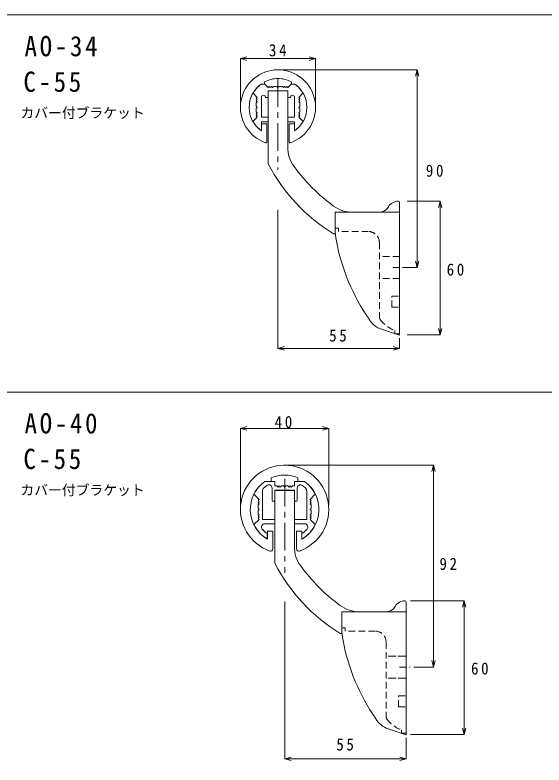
# Model space of a CAD drawing. Units: millimetres, scale not verified, with parts at other scales. Extents: x -3793 to 2769, y -1367 to 1367.
# Drawn here: x 203 to 1161, y 9 to 1367 of the extents above; entities that cross this region are included whole.
import ezdxf
from ezdxf.enums import TextEntityAlignment as Align

# ---------------------------------------------------------------- set-up
doc = ezdxf.new("R2010")
doc.units = ezdxf.units.MM
doc.header["$LTSCALE"] = 10
doc.linetypes.add('CHAIN1', pattern=[8, 5, -1, 1, -1])
doc.linetypes.add('DASHED1', pattern=[1.8, 1.2, -0.6])
doc.layers.add('0-F_外枠', color=7, linetype='Continuous', lineweight=18)
doc.styles.add('ＭＳ ゴシック', font='')
doc.styles.get('ＭＳ ゴシック').set_extended_font_data('MS Gothic')

msp = doc.modelspace()

# ---------------------------------------------------------------- linework, layer by layer
at = {"layer": '0-F_外枠', "color": 3, "lineweight": 9}
for p, q in [((610.93, 1288), (622.52, 1291.11)), ((746.93, 1288), (735.34, 1291.11)), ((610.93, 1288), (746.93, 1288)), ((610.93, 1288), (622.52, 1284.9)), ((610.93, 1288), (610.93, 1207.77)), ((746.93, 1288), (735.34, 1284.9)), ((746.93, 1288), (746.93, 1207.77)), ((930.99, 1267.77), (686.93, 1267.77)), ((930.99, 1267.77), (927.88, 1256.18)), ((930.99, 1267.77), (934.09, 1256.18)), ((930.99, 909.73), (930.99, 1267.77)), ((972.81, 1029.6), (912.92, 1029.6)), ((972.81, 1029.6), (969.71, 1018.01)), ((972.81, 1029.6), (972.81, 787.75)), ((972.81, 1029.6), (975.92, 1018.01)), ((678.93, 763.35), (678.93, 1014.33)), ((930.99, 909.73), (927.88, 921.32)), ((930.99, 909.73), (934.09, 921.32)), ((930.99, 909.73), (904.53, 909.73)), ((972.81, 787.75), (912.92, 787.75)), ((972.81, 787.75), (969.71, 799.34)), ((972.81, 787.75), (975.92, 799.34)), ((898.93, 763.35), (898.93, 781.73)), ((678.93, 763.35), (690.52, 766.45)), ((898.93, 763.35), (887.34, 766.45)), ((898.93, 763.35), (887.34, 760.24)), ((610.93, 618.47), (622.52, 621.57)), ((610.93, 618.47), (610.93, 479.74)), ((610.93, 618.47), (622.52, 615.36)), ((770.93, 618.47), (759.34, 621.57)), ((770.93, 618.47), (759.34, 615.36)), ((960.75, 551.74), (957.64, 540.15)), ((960.75, 551.74), (963.85, 540.15)), ((691.01, 19.93), (691.01, 305.02)), ((1016.17, 306.13), (919.13, 306.13)), ((1016.17, 306.13), (1013.07, 294.54)), ((1016.17, 306.13), (1019.28, 294.54)), ((1016.17, 306.13), (1016.17, 64.28)), ((960.75, 186.26), (957.64, 197.85)), ((960.75, 186.26), (963.85, 197.85)), ((960.75, 186.26), (925.08, 186.26)), ((1016.17, 64.28), (1013.07, 75.87)), ((1016.17, 64.28), (1019.28, 75.87)), ((911.01, 19.93), (911.01, 58.26)), ((1016.17, 64.28), (919.13, 64.28)), ((691.01, 19.93), (702.6, 23.04)), ((911.01, 19.93), (691.01, 19.93)), ((691.01, 19.93), (702.6, 16.82)), ((911.01, 19.93), (899.42, 23.04)), ((911.01, 19.93), (899.42, 16.82))]:
    msp.add_line(p, q, dxfattribs=at)
at = {"layer": '0-F_外枠', "color": 5, "linetype": 'CHAIN1'}
for p, q in [((678.93, 1250.97), (678.93, 1086.86)), ((691.01, 527.16), (691.01, 357.17))]:
    msp.add_line(p, q, dxfattribs=at)
at = {"layer": '0-F_外枠'}
for p, q in [((648.2, 1241.97), (654.73, 1241.97)), ((648.2, 1241.97), (654.73, 1241.97)), ((654.93, 1241.77), (648.27, 1241.77)), ((654.73, 1241.97), (654.73, 1246.02)), ((654.73, 1241.97), (654.73, 1246.02)), ((660.93, 1235.77), (654.93, 1241.77)), ((660.93, 1235.77), (662.93, 1237.77)), ((664.93, 1235.77), (662.93, 1237.77)), ((666.93, 1237.77), (664.93, 1235.77)), ((676.93, 1237.77), (670.93, 1237.77)), ((676.93, 1237.77), (678.93, 1235.77)), ((680.93, 1237.77), (678.93, 1235.77)), ((680.93, 1237.77), (686.93, 1237.77)), ((686.93, 1237.77), (688.93, 1235.77)), ((688.93, 1235.77), (690.93, 1237.77)), ((690.93, 1237.77), (692.93, 1235.77)), ((692.93, 1235.77), (694.93, 1237.77)), ((696.93, 1235.77), (694.93, 1237.77)), ((696.93, 1235.77), (702.93, 1241.77)), ((702.93, 1241.77), (709.59, 1241.77)), ((703.13, 1241.97), (703.13, 1246.02)), ((703.13, 1241.97), (703.13, 1246.02)), ((709.65, 1241.97), (703.13, 1241.97)), ((709.65, 1241.97), (703.13, 1241.97)), ((633.9, 1225.19), (633.69, 1225.41)), ((641.33, 1217.77), (633.9, 1225.19)), ((660.93, 1218.57), (660.93, 1229.77)), ((660.93, 1229.77), (678.93, 1229.77)), ((661.33, 1229.73), (661.33, 1097.6)), ((696.53, 1229.73), (661.33, 1229.73)), ((696.93, 1229.77), (678.93, 1229.77)), ((696.53, 1229.73), (696.53, 1128.04)), ((696.93, 1218.57), (696.93, 1229.77)), ((641.33, 1217.77), (639.33, 1215.77)), ((639.33, 1215.77), (641.33, 1213.77)), ((641.33, 1213.77), (639.33, 1211.77)), ((639.33, 1211.77), (641.33, 1209.77)), ((641.33, 1209.77), (639.33, 1207.77)), ((660.13, 1217.77), (656.93, 1217.77)), ((697.73, 1217.77), (700.93, 1217.77)), ((708.93, 1181.77), (708.93, 1218.52)), ((716.53, 1209.77), (718.53, 1207.77)), ((639.33, 1201.77), (639.33, 1207.77)), ((639.33, 1201.77), (641.33, 1199.77)), ((639.33, 1197.77), (641.33, 1199.77)), ((639.33, 1197.77), (639.33, 1191.77)), ((718.53, 1201.77), (716.53, 1199.77)), ((718.53, 1197.77), (716.53, 1199.77)), ((718.53, 1201.77), (718.53, 1207.77)), ((718.53, 1197.77), (718.53, 1191.77)), ((641.33, 1181.77), (634.1, 1174.54)), ((641.33, 1189.77), (639.33, 1191.77)), ((639.33, 1187.77), (641.33, 1189.77)), ((641.33, 1185.77), (639.33, 1187.77)), ((639.33, 1183.77), (641.33, 1185.77)), ((641.33, 1181.77), (639.33, 1183.77)), ((660.93, 1181.77), (660.93, 1173.77)), ((696.93, 1181.77), (708.93, 1181.77)), ((716.53, 1189.77), (718.53, 1191.77)), ((633.78, 1174.22), (633.69, 1174.13)), ((634.1, 1174.54), (633.78, 1174.22)), ((660.93, 1173.77), (648.93, 1173.77)), ((648.93, 1173.77), (648.93, 1158.07)), ((649.13, 1169.77), (649.13, 1158.07)), ((658.93, 1169.77), (649.13, 1169.77)), ((649.13, 1169.77), (649.13, 1158.07)), ((658.93, 1169.77), (649.13, 1169.77)), ((658.93, 1169.77), (649.13, 1169.77)), ((649.13, 1169.77), (649.13, 1158.07)), ((658.93, 1137.54), (658.93, 1169.77)), ((658.93, 1137.54), (658.93, 1169.77)), ((658.93, 1137.54), (658.93, 1169.77)), ((698.93, 1137.54), (698.93, 1169.77)), ((698.93, 1169.77), (708.73, 1169.77)), ((698.93, 1137.54), (698.93, 1169.77)), ((698.93, 1169.77), (708.73, 1169.77)), ((708.73, 1169.77), (708.73, 1158.07)), ((708.73, 1169.77), (708.73, 1158.07)), ((708.93, 1173.77), (708.93, 1158.07)), ((898.93, 1027.73), (898.93, 857.73)), ((782.53, 1009.79), (782.53, 980.05)), ((898.93, 1009.79), (782.53, 1009.79)), ((861.94, 1009.73), (814.85, 1009.73)), ((898.93, 1009.79), (898.93, 786.95)), ((782.53, 980.93), (782.53, 972.46)), ((898.93, 791.73), (898.93, 837.73)), ((866.18, 797.87), (898.93, 786.95)), ((1273.23, 684), (-1974, 684)), ((655.04, 522.29), (673.03, 522.29)), ((673.03, 522.29), (673.03, 514.29)), ((726.82, 522.29), (709.03, 522.29)), ((709.03, 522.29), (709.03, 514.29)), ((715.02, 529.08), (715.02, 522.49)), ((715.02, 522.49), (726.88, 522.49)), ((650.93, 504.78), (650.93, 453.74)), ((668.23, 488.29), (668.23, 510.43)), ((677.03, 514.29), (673.03, 514.29)), ((673.03, 488.29), (673.03, 506.29)), ((673.03, 506.29), (709.03, 506.29)), ((679.03, 512.29), (677.03, 514.29)), ((679.03, 512.29), (681.03, 514.29)), ((683.03, 512.29), (681.03, 514.29)), ((683.03, 512.29), (685.03, 514.29)), ((685.03, 514.29), (689.03, 514.29)), ((691.03, 512.29), (689.03, 514.29)), ((691.03, 512.29), (693.03, 514.29)), ((693.03, 514.29), (697.03, 514.29)), ((699.03, 512.29), (697.03, 514.29)), ((699.03, 512.29), (701.03, 514.29)), ((703.03, 512.29), (701.03, 514.29)), ((703.03, 512.29), (705.03, 514.29)), ((705.03, 514.29), (709.03, 514.29)), ((708.61, 506.26), (708.61, 404.56)), ((709.03, 488.29), (709.03, 506.29)), ((713.83, 488.29), (713.83, 510.43)), ((713.83, 488.29), (713.83, 510.29)), ((730.93, 504.78), (730.93, 453.74)), ((644.93, 489.75), (635.39, 499.29)), ((746.47, 499.29), (736.93, 489.75)), ((736.93, 489.75), (738.93, 487.75)), ((642.93, 483.75), (644.93, 481.75)), ((642.93, 479.75), (644.93, 481.75)), ((642.93, 479.75), (642.93, 473.75)), ((738.93, 487.75), (736.93, 485.75)), ((736.93, 485.75), (738.93, 483.75)), ((738.93, 483.75), (736.93, 481.75)), ((738.93, 479.75), (736.93, 481.75)), ((738.93, 473.75), (738.93, 479.75)), ((642.93, 473.75), (642.95, 473.73)), ((642.93, 469.72), (644.94, 471.74)), ((642.93, 469.72), (642.93, 463.72)), ((644.93, 461.74), (642.93, 463.74)), ((642.95, 473.73), (644.94, 471.74)), ((738.93, 473.75), (736.91, 471.74)), ((738.93, 469.72), (736.91, 471.74)), ((736.93, 461.74), (738.93, 463.74)), ((738.93, 469.72), (738.93, 463.72)), ((635.38, 444.19), (644.93, 453.74)), ((644.93, 461.74), (642.93, 459.74)), ((644.93, 457.74), (642.93, 459.74)), ((644.93, 457.74), (642.93, 455.74)), ((642.93, 455.74), (644.93, 453.74)), ((672.93, 453.74), (650.93, 453.74)), ((672.93, 453.74), (672.93, 445.74)), ((708.93, 453.74), (730.93, 453.74)), ((708.93, 453.74), (708.93, 445.74)), ((736.93, 461.74), (738.93, 459.74)), ((736.93, 457.74), (738.93, 459.74)), ((738.93, 455.74), (736.93, 457.74)), ((738.93, 455.74), (736.93, 453.74)), ((746.47, 444.19), (736.93, 453.74)), ((672.93, 445.74), (653.98, 445.74)), ((708.93, 445.74), (727.88, 445.74)), ((659.53, 427.81), (659.53, 418.29)), ((659.73, 417.93), (659.73, 432.38)), ((659.73, 432.38), (669.53, 432.38)), ((669.53, 432.38), (669.53, 400.11)), ((712.33, 400.11), (712.33, 432.38)), ((722.13, 432.38), (712.33, 432.38)), ((722.13, 417.93), (722.13, 432.38)), ((722.33, 427.81), (722.33, 418.28)), ((911.01, 304.26), (911.01, 68.26)), ((911.01, 286.32), (794.61, 286.32)), ((794.61, 286.32), (794.61, 256.58)), ((874.02, 286.26), (826.93, 286.26)), ((911.01, 286.32), (911.01, 63.48)), ((794.61, 257.46), (794.61, 248.99)), ((878.26, 74.4), (911.01, 63.48))]:
    msp.add_line(p, q, dxfattribs=at)
at = {"layer": '0-F_外枠', "color": 5, "linetype": 'DASHED1'}
for p, q in [((788.53, 980.93), (782.53, 980.93)), ((788.53, 974.93), (788.53, 980.93)), ((842.53, 974.93), (788.53, 974.93)), ((862.53, 954.93), (862.53, 820.35)), ((898.93, 929.73), (862.53, 929.73)), ((887.19, 909.73), (905.92, 909.73)), ((898.93, 889.73), (862.53, 889.73)), ((884.93, 837.73), (898.93, 837.73)), ((890.53, 791.73), (890.53, 795.73)), ((890.53, 789.73), (890.53, 791.73)), ((896.93, 789.73), (890.53, 789.73)), ((874.61, 231.46), (874.61, 96.88)), ((911.01, 206.26), (874.61, 206.26)), ((908.61, 206.26), (874.61, 206.26)), ((899.27, 186.26), (918, 186.26)), ((899.27, 186.26), (918.01, 186.26)), ((911.01, 166.26), (874.61, 166.26)), ((908.61, 166.26), (874.61, 166.26)), ((897.01, 134.26), (911.01, 134.26)), ((897.01, 114.26), (897.01, 134.26)), ((897.01, 114.26), (911.01, 114.26)), ((909.01, 66.26), (902.61, 66.26))]:
    msp.add_line(p, q, dxfattribs=at)
at = {"layer": '0-F_外枠'}
msp.add_lwpolyline([(-1974, -1366.99), (1973.99, -1366.99), (1973.99, 1367), (-1974, 1367)], close=True, dxfattribs=at)
for points in [[(648.2, 1241.97), (654.73, 1241.97), (654.73, 1246.02)], [(670.93, 1237.77), (668.93, 1235.77), (666.93, 1237.77)], [(709.65, 1241.97), (703.13, 1241.97), (703.13, 1246.02)], [(716.53, 1217.77), (723.95, 1225.19), (724.17, 1225.41)], [(660.93, 1181.77), (648.93, 1181.77), (648.93, 1218.52)], [(716.53, 1217.77), (718.53, 1215.77), (716.53, 1213.77), (718.53, 1211.77), (716.53, 1209.77)], [(696.93, 1181.77), (696.93, 1173.77), (708.93, 1173.77)], [(716.53, 1181.77), (718.53, 1183.77), (716.53, 1185.77), (718.53, 1187.77), (716.53, 1189.77)], [(716.53, 1181.77), (723.76, 1174.54), (724.08, 1174.22), (724.17, 1174.13)], [(698.93, 1137.54), (698.93, 1169.77), (708.73, 1169.77), (708.73, 1158.07)], [(666.84, 529.08), (666.84, 522.49), (654.97, 522.49)], [(708.61, 506.26), (673.41, 506.26), (673.41, 374.13)], [(644.93, 489.75), (642.93, 487.75), (644.93, 485.75), (642.93, 483.75)]]:
    msp.add_lwpolyline(points, dxfattribs=at)
at = {"layer": '0-F_外枠', "color": 5, "linetype": 'DASHED1'}
for points in [[(884.93, 837.73), (884.93, 857.73), (898.93, 857.73)], [(854.61, 251.46), (800.61, 251.46), (800.61, 257.46), (794.61, 257.46)], [(902.61, 66.26), (902.61, 68.26), (902.61, 72.26)]]:
    msp.add_lwpolyline(points, dxfattribs=at)
at = {"layer": '0-F_外枠', "color": 3, "lineweight": 9}
for points in [[(896.53, 763.35), (678.93, 763.35), (690.52, 760.24)], [(610.93, 618.47), (770.93, 618.47), (770.93, 479.74)], [(960.75, 186.26), (960.75, 551.74), (689.04, 551.74)]]:
    msp.add_lwpolyline(points, dxfattribs=at)
at = {"layer": '0-F_外枠'}
for centre, radius, start, end in [((678.93, 1199.77), 68, 90, 250.52878), ((678.93, 1199.77), 68, 90, 250.52878), ((678.93, 1199.77), 68, 90, 250.52878), ((678.93, 1199.77), 68, 289.47122, 90), ((678.93, 1199.77), 68, 289.47122, 90), ((678.93, 1199.77), 68, 289.47122, 90), ((678.93, 1199.77), 52.2, 90, 117.61975), ((678.93, 1199.77), 52.2, 90, 117.61975), ((678.93, 1199.77), 52.2, 90, 117.61975), ((678.93, 1199.77), 52.2, 62.38025, 90), ((678.93, 1199.77), 52.2, 62.38025, 90), ((678.93, 1199.77), 52.2, 62.38025, 90), ((678.93, 1199.77), 52.2, 126.05727, 233.90348), ((678.93, 1199.77), 52.2, 126.05727, 233.90348), ((678.93, 1199.77), 52.2, 126.05727, 233.90348), ((678.93, 1199.77), 52, 126.12893, 150.41967), ((678.93, 1199.77), 52, 29.58033, 53.87107), ((678.93, 1199.77), 52.2, 306.09652, 53.94273), ((678.93, 1199.77), 52.2, 306.09652, 53.94273), ((678.93, 1199.77), 52.2, 306.09652, 53.94273), ((652.53, 1218.15), 3.62, 5.45262, 173.80057), ((649.13, 1218.52), 0.2, 173.80057, 180), ((656.93, 1218.57), 0.8, 185.45262, 270), ((660.13, 1218.57), 0.8, 270, 0), ((697.73, 1218.57), 0.8, 180, 270), ((700.93, 1218.57), 0.8, 270, 354.54738), ((705.33, 1218.15), 3.62, 6.19943, 174.54738), ((708.73, 1218.52), 0.2, 0, 6.19943), ((678.93, 1199.77), 52, 209.54242, 233.90348), ((678.93, 1199.77), 52, 306.09652, 330.45758), ((648.53, 1158.07), 0.6, 233.90348, 0), ((648.53, 1158.07), 0.6, 233.90348, 0), ((648.53, 1158.07), 0.6, 233.90348, 0), ((648.53, 1158.07), 0.4, 233.90348, 0), ((709.33, 1158.07), 0.6, 180, 306.09652), ((709.33, 1158.07), 0.6, 180, 306.09652), ((709.33, 1158.07), 0.6, 180, 306.09652), ((709.33, 1158.07), 0.4, 180, 306.09652), ((656.93, 1137.54), 2, 250.52878, 0), ((656.93, 1137.54), 2, 250.52878, 0), ((656.93, 1137.54), 2, 250.52878, 0), ((756.53, 1128.04), 60, 180, 215.8807), ((700.93, 1137.54), 2, 180, 289.47122), ((700.93, 1137.54), 2, 180, 289.47122), ((700.93, 1137.54), 2, 180, 289.47122), ((945.81, 1244.14), 320, 207.25305, 238.68511), ((967.19, 1280.42), 320, 215.8807, 234.1307), ((814.85, 1069.73), 60, 234.1307, 270), ((861.89, 1029.73), 20, 270.13596, 328.96261), ((896.53, 1009.73), 20, 88.35371, 151.02684), ((896.93, 1027.73), 2, 359.95564, 84.99219), ((902.53, 980.05), 120, 180, 190.70488), ((780.53, 972.46), 2, 238.68511, 0), ((1146.21, 1026.11), 368, 190.70488, 214.79529), ((878.83, 835.81), 40, 209.50328, 251.56505), ((690.93, 471.74), 80, 289.52454, 250.47546), ((690.93, 471.74), 62.2, 67.21172, 112.78828), ((690.93, 471.74), 62.2, 125.31435, 239.89358), ((690.93, 471.74), 62, 125.37314, 153.61316), ((662.26, 510.36), 5.97, 0.6654, 117.21931), ((719.8, 510.36), 5.97, 68.54853, 179.3346), ((690.93, 471.74), 62.2, 300.10642, 54.68565), ((690.93, 471.74), 62, 26.38818, 54.62686), ((658.93, 504.78), 8, 134.07921, 180), ((690.93, 471.74), 54, 125.55481, 134.07921), ((690.93, 471.74), 54, 45.92079, 54.89935), ((722.93, 504.78), 8, 0, 45.92079), ((670.63, 488.73), 2.44, 190.38886, 349.61114), ((711.43, 488.73), 2.44, 190.38886, 349.61114), ((690.93, 471.74), 62, 206.37574, 239.54416), ((655.26, 439.92), 6.22, 125.3101, 216.91043), ((690.93, 471.74), 54, 221.17793, 234.44519), ((690.93, 471.74), 54, 222.28847, 234.44519), ((653.98, 441.74), 4, 90, 125.3101), ((690.93, 471.74), 62, 300.42776, 333.62293), ((690.93, 471.74), 54, 305.55481, 317.71153), ((727.88, 441.74), 4, 54.6899, 90), ((726.6, 439.92), 6.22, 313.44403, 54.6899), ((665.53, 400.11), 4, 250.47546, 0), ((768.61, 404.56), 60, 180, 215.8807), ((716.33, 400.11), 4, 180, 289.52454), ((957.89, 520.67), 320, 207.25305, 238.68511), ((979.27, 556.95), 320, 215.8807, 234.1307), ((908.61, 286.26), 20, 88.35371, 151.02684), ((909.01, 304.26), 2, 359.95564, 84.99219), ((826.93, 346.26), 60, 234.1307, 270), ((873.97, 306.26), 20, 270.13596, 328.96261), ((792.61, 248.99), 2, 238.68511, 0), ((914.61, 256.58), 120, 180, 190.70488), ((1158.29, 302.64), 368, 190.70488, 214.79529), ((890.91, 112.34), 40, 209.50328, 251.56505)]:
    msp.add_arc(centre, radius, start, end, dxfattribs=at)
at = {"layer": '0-F_外枠', "color": 5, "linetype": 'DASHED1'}
for centre, radius, start, end in [((842.53, 954.93), 20, 0, 90), ((870.53, 820.35), 8, 180, 217.17265), ((911.96, 851.77), 60, 217.17265, 249.06905), ((896.93, 791.73), 2, 270, 0), ((854.61, 231.46), 20, 0, 90), ((882.61, 96.88), 8, 180, 217.17265), ((924.04, 128.3), 60, 217.17265, 249.06905), ((909.01, 68.26), 2, 270, 0)]:
    msp.add_arc(centre, radius, start, end, dxfattribs=at)

# ---------------------------------------------------------------- texts
at = {"layer": '0-F_外枠', "color": 2, "style": 'ＭＳ ゴシック'}
for p in [(212.48, 1175.13), (212.48, 492.13)]:
    msp.add_text('カバー付ブラケット', height=18.33, dxfattribs=at).set_placement(p, align=Align.BOTTOM_LEFT)
at = {"layer": '0-F_外枠', "color": 2, "attachment_point": 7, "style": 'ＭＳ ゴシック'}
for s, insert, char_height in [('\\T1.22;\\W0.9;AO-34', (220, 1291.7), 36.66), ('\\T1.36;\\W0.9;34', (662.57, 1291.86), 21.99), ('\\T1.22;\\W0.9;C-55', (217.92, 1227.27), 36.66), ('\\T1.36;\\W0.9;90', (946.78, 1073.84), 21.99), ('\\T1.36;\\W0.9;60', (984.42, 894.75), 21.99), ('\\T1.36;\\W0.9;55', (771.58, 775.35), 21.99), ('\\T1.22;\\W0.9;AO-40', (220, 608.7), 36.66), ('\\T1.36;\\W0.9;40', (672.95, 618.82), 21.99), ('\\T1.22;\\W0.9;C-55', (217.92, 544.27), 36.66), ('\\T1.36;\\W0.9;92', (971.44, 361.86), 21.99), ('\\T1.36;\\W0.9;60', (1028.54, 172.39), 21.99), ('\\T1.36;\\W0.9;55', (784.56, 34.83), 21.99)]:
    msp.add_mtext(s, dxfattribs=dict(at, insert=insert, char_height=char_height))

doc.saveas('drawing.dxf')
